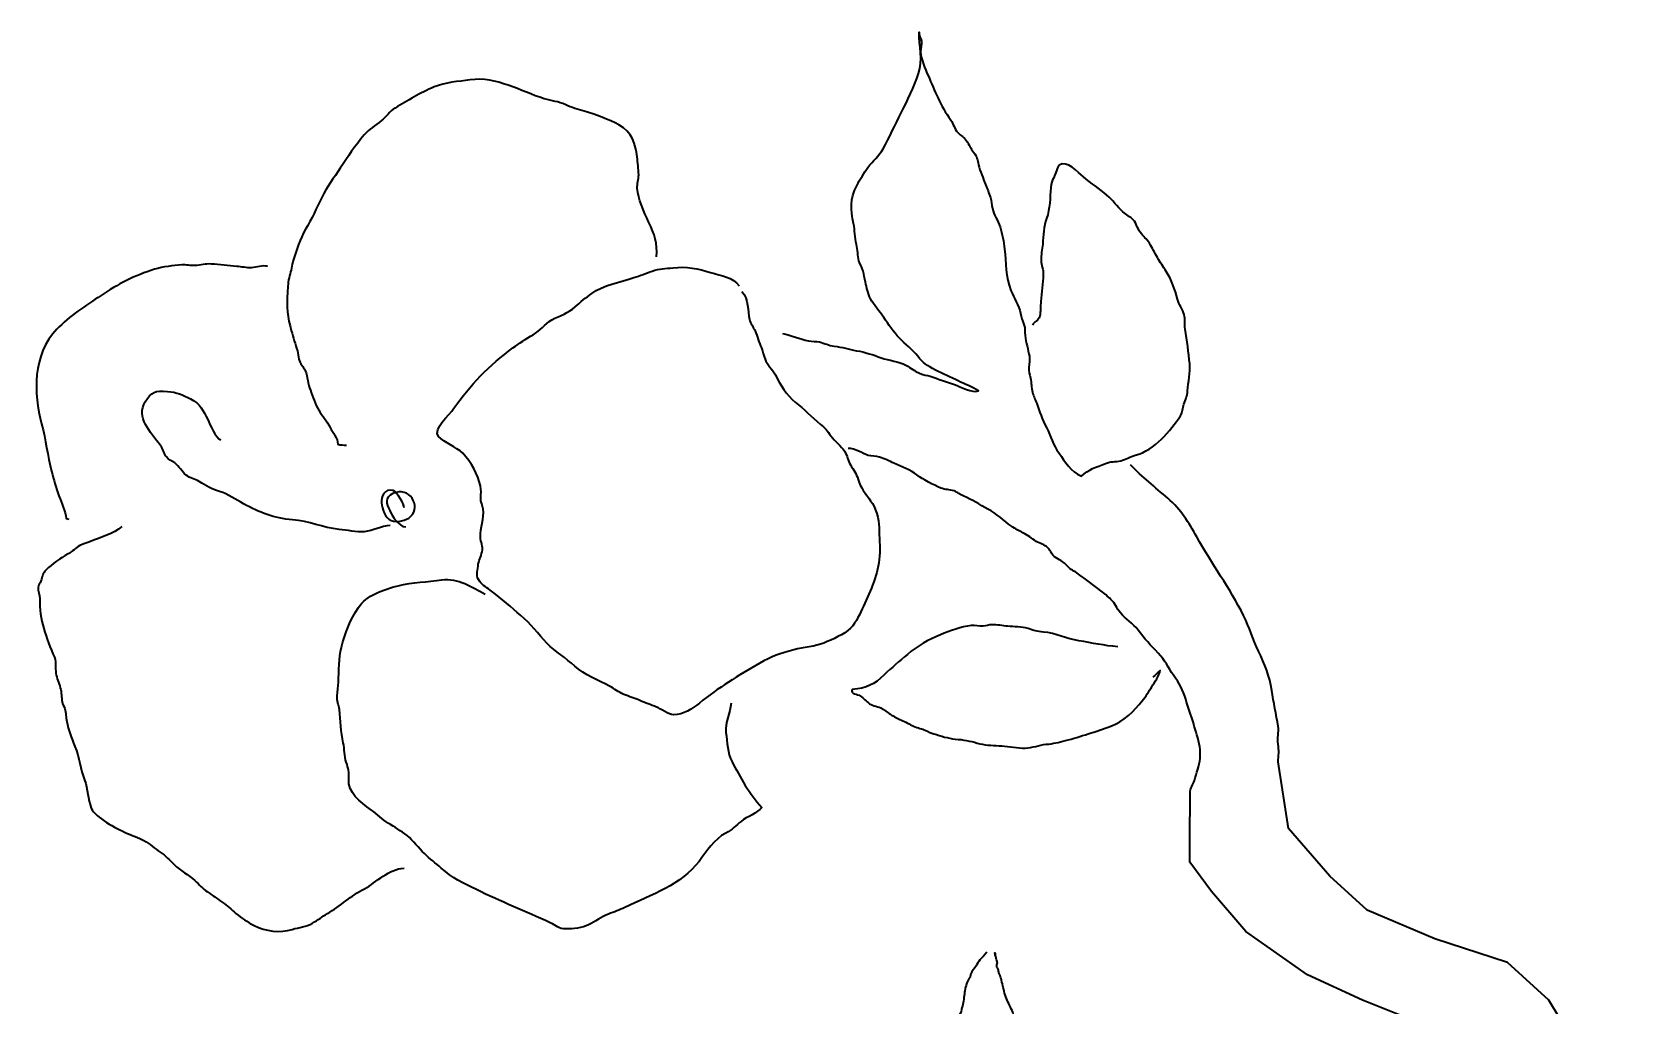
# Model space of a CAD drawing. Header units: millimetres. Extents: x 303.9 to 374.2, y -244.7 to -222.4.
# Drawn here: x 362.74 to 369.54, y -226.55 to -222.42 of the extents above; entities that cross this region are included whole.
import ezdxf

# ---------------------------------------------------------------- set-up
doc = ezdxf.new("R2010")
doc.units = ezdxf.units.MM
doc.header["$MEASUREMENT"] = 0
doc.layers.add('Bottom', color=7, linetype='Continuous', lineweight=0)

msp = doc.modelspace()

# ---------------------------------------------------------------- linework, layer by layer
at = {"layer": 'Bottom', "color": 18, "lineweight": 35, "true_color": 0x000000}
for points, knots in [([(365.9191, -223.6975), (365.9568, -223.7075), (365.9931, -223.7198), (366.0299, -223.7294), (366.0451, -223.7334), (366.0613, -223.7302), (366.0763, -223.7339), (366.0997, -223.7396), (366.1129, -223.7492), (366.1385, -223.7518), (366.1725, -223.7553), (366.1993, -223.7658), (366.2327, -223.771), (366.2697, -223.7768), (366.3028, -223.7889), (366.337, -223.8008), (366.3702, -223.8123), (366.4118, -223.8163), (366.4419, -223.8325), (366.4636, -223.8442), (366.4792, -223.858), (366.5026, -223.8679), (366.5167, -223.8739), (366.5312, -223.8748), (366.5447, -223.8794), (366.579, -223.891), (366.6142, -223.902), (366.6485, -223.9148), (366.6733, -223.9241), (366.7234, -223.9504), (366.7497, -223.9417), (366.726, -223.9245), (366.6907, -223.913), (366.6636, -223.8989), (366.632, -223.8823), (366.5985, -223.8698), (366.5671, -223.8528), (366.5332, -223.8343), (366.5142, -223.8232), (366.4921, -223.7938), (366.4713, -223.766), (366.4398, -223.7443), (366.4148, -223.7179), (366.3896, -223.6912), (366.369, -223.6599), (366.3486, -223.6305), (366.3306, -223.6043), (366.3067, -223.5781), (366.2922, -223.5509), (366.2805, -223.5291), (366.2768, -223.5032), (366.2706, -223.48), (366.2665, -223.4644), (366.2652, -223.449), (366.2615, -223.4335), (366.2579, -223.4183), (366.2465, -223.4053), (366.2427, -223.3903), (366.2369, -223.367), (366.2395, -223.3447), (366.2328, -223.3206), (366.2246, -223.2906), (366.2265, -223.2613), (366.2205, -223.2322), (366.2081, -223.1715), (366.2043, -223.1302), (366.2343, -223.0718), (366.2479, -223.0453), (366.2634, -223.0191), (366.2814, -222.9945), (366.3026, -222.9655), (366.3276, -222.9474), (366.3452, -222.9159), (366.3731, -222.8657), (366.3963, -222.8143), (366.4225, -222.7634), (366.4498, -222.7102), (366.4755, -222.6523), (366.4957, -222.5972), (366.5166, -222.5402), (366.4964, -222.4778), (366.4986, -222.4211), (366.4965, -222.4355), (366.5057, -222.4461), (366.5077, -222.46), (366.51, -222.4754), (366.5036, -222.4901), (366.5044, -222.5053), (366.506, -222.535), (366.5239, -222.5792), (366.5359, -222.6057), (366.5657, -222.672), (366.5873, -222.7325), (366.632, -222.7937), (366.6439, -222.81), (366.6477, -222.8312), (366.6617, -222.8465), (366.6748, -222.8608), (366.6891, -222.8655), (366.6991, -222.8813), (366.7098, -222.8981), (366.7159, -222.9137), (366.7288, -222.9301), (366.7447, -222.9503), (366.7442, -222.9604), (366.7499, -222.9836), (366.7567, -223.0109), (366.7693, -223.0401), (366.779, -223.0665), (366.7859, -223.0852), (366.7942, -223.1025), (366.8001, -223.1215), (366.8052, -223.138), (366.8054, -223.1517), (366.8088, -223.1681), (366.8141, -223.1941), (366.8322, -223.2206), (366.8408, -223.2462), (366.8509, -223.276), (366.8568, -223.3099), (366.8601, -223.3403), (366.8662, -223.3978), (366.8645, -223.4583), (366.8867, -223.5157), (366.8993, -223.5483), (366.9216, -223.5781), (366.9275, -223.6125), (366.9306, -223.6303), (366.9346, -223.6429), (366.9419, -223.66), (366.9498, -223.6785), (366.9445, -223.6881), (366.9467, -223.7064), (366.9505, -223.7363), (366.9599, -223.7657), (366.9653, -223.7947), (366.9681, -223.8095), (366.9634, -223.8252), (366.9623, -223.8402), (366.961, -223.8598), (366.9663, -223.8694), (366.9704, -223.8877), (366.9747, -223.9071), (366.9731, -223.9271), (366.9782, -223.9471), (366.9825, -223.9642), (366.99, -223.9779), (366.9961, -223.9946), (367.009, -224.0302), (367.0186, -224.0621), (367.0372, -224.0965), (367.058, -224.135), (367.0647, -224.1697), (367.0912, -224.2055), (367.1175, -224.2408), (367.1383, -224.2838), (367.1863, -224.3022), (367.2161, -224.2727), (367.2478, -224.2649), (367.2879, -224.2484), (367.3111, -224.2389), (367.3288, -224.2434), (367.3523, -224.2376), (367.374, -224.2323), (367.3916, -224.2195), (367.4138, -224.2138), (367.4975, -224.1923), (367.5629, -224.1106), (367.6049, -224.047), (367.6155, -224.031), (367.614, -224.0145), (367.6199, -223.9972), (367.6271, -223.9764), (367.6335, -223.9642), (367.6353, -223.9407), (367.6382, -223.9035), (367.6473, -223.8634), (367.6442, -223.8262), (367.6402, -223.7777), (367.6332, -223.7276), (367.6247, -223.6793), (367.6212, -223.6594), (367.6266, -223.6375), (367.6213, -223.6181), (367.6153, -223.5963), (367.599, -223.5753), (367.5926, -223.5522), (367.581, -223.5107), (367.569, -223.4729), (367.5449, -223.4353), (367.5318, -223.4148), (367.5193, -223.3975), (367.5078, -223.3767), (367.4965, -223.3561), (367.4847, -223.3358), (367.4734, -223.3158), (367.4632, -223.2978), (367.4469, -223.2861), (367.4347, -223.2695), (367.4229, -223.2532), (367.4193, -223.232), (367.4051, -223.2166), (367.3926, -223.2031), (367.3756, -223.1952), (367.3615, -223.1828), (367.3368, -223.161), (367.3188, -223.1331), (367.2938, -223.1117), (367.262, -223.0846), (367.2259, -223.0613), (367.1943, -223.0344), (367.1732, -223.0164), (367.1221, -222.9614), (367.092, -222.9847), (367.084, -222.991), (367.0758, -223.0245), (367.0696, -223.0354), (367.0601, -223.052), (367.0573, -223.0604), (367.0559, -223.0794), (367.0526, -223.1231), (367.0531, -223.1692), (367.0378, -223.2103), (367.0249, -223.245), (367.0248, -223.2823), (367.0216, -223.3194), (367.0196, -223.3413), (367.0136, -223.3662), (367.0148, -223.3883), (367.0159, -223.4086), (367.0246, -223.4268), (367.024, -223.4473), (367.0228, -223.4856), (367.017, -223.5243), (367.0136, -223.5625), (367.0119, -223.5821), (367.0139, -223.6058), (367.0088, -223.6245), (367.0032, -223.6452), (366.9868, -223.6464), (366.978, -223.6632)], [0, 0, 0, 0, 1, 1, 1, 2, 2, 2, 3, 3, 3, 4, 4, 4, 5, 5, 5, 6, 6, 6, 7, 7, 7, 8, 8, 8, 9, 9, 9, 10, 10, 10, 11, 11, 11, 12, 12, 12, 13, 13, 13, 14, 14, 14, 15, 15, 15, 16, 16, 16, 17, 17, 17, 18, 18, 18, 19, 19, 19, 20, 20, 20, 21, 21, 21, 22, 22, 22, 23, 23, 23, 24, 24, 24, 25, 25, 25, 26, 26, 26, 27, 27, 27, 28, 28, 28, 29, 29, 29, 30, 30, 30, 31, 31, 31, 32, 32, 32, 33, 33, 33, 34, 34, 34, 35, 35, 35, 36, 36, 36, 37, 37, 37, 38, 38, 38, 39, 39, 39, 40, 40, 40, 41, 41, 41, 42, 42, 42, 43, 43, 43, 44, 44, 44, 45, 45, 45, 46, 46, 46, 47, 47, 47, 48, 48, 48, 49, 49, 49, 50, 50, 50, 51, 51, 51, 52, 52, 52, 53, 53, 53, 54, 54, 54, 55, 55, 55, 56, 56, 56, 57, 57, 57, 58, 58, 58, 59, 59, 59, 60, 60, 60, 61, 61, 61, 62, 62, 62, 63, 63, 63, 64, 64, 64, 65, 65, 65, 66, 66, 66, 67, 67, 67, 68, 68, 68, 69, 69, 69, 70, 70, 70, 71, 71, 71, 72, 72, 72, 73, 73, 73, 74, 74, 74, 75, 75, 75, 76, 76, 76, 77, 77, 77, 78, 78, 78, 79, 79, 79, 80, 80, 80, 80]), ([(365.3862, -223.373), (365.3903, -223.3153), (365.3775, -223.279), (365.3523, -223.2254), (365.3315, -223.181), (365.3077, -223.1297), (365.3042, -223.0823), (365.3029, -223.0635), (365.3106, -223.0442), (365.3102, -223.0254), (365.3098, -223.0012), (365.3063, -222.9738), (365.3037, -222.9498), (365.2983, -222.8988), (365.2814, -222.8433), (365.2268, -222.8147), (365.1834, -222.792), (365.1266, -222.7689), (365.0797, -222.7563), (365.0538, -222.7493), (365.0247, -222.7405), (365.0012, -222.7291), (364.9696, -222.7138), (364.9432, -222.7141), (364.9099, -222.7037), (364.8099, -222.6725), (364.7084, -222.6082), (364.5965, -222.6235), (364.5445, -222.6306), (364.4931, -222.6333), (364.4439, -222.6535), (364.3831, -222.6786), (364.3328, -222.7116), (364.2783, -222.7429), (364.255, -222.7562), (364.2416, -222.7803), (364.2208, -222.7963), (364.1945, -222.8164), (364.1689, -222.8319), (364.1477, -222.8567), (364.1088, -222.9023), (364.0781, -222.9492), (364.046, -222.9982), (364.0191, -223.0391), (363.9895, -223.0767), (363.9676, -223.1218), (363.9456, -223.1673), (363.9251, -223.2135), (363.8994, -223.2566), (363.8757, -223.2964), (363.8617, -223.3451), (363.847, -223.3883), (363.84, -223.4088), (363.8383, -223.4325), (363.8315, -223.4538), (363.8242, -223.4768), (363.8244, -223.5011), (363.8223, -223.525), (363.8174, -223.5815), (363.8229, -223.6305), (363.8387, -223.6856), (363.8471, -223.715), (363.8551, -223.7424), (363.8645, -223.7714), (363.8683, -223.7829), (363.8677, -223.7953), (363.8706, -223.807), (363.8755, -223.8268), (363.8902, -223.8377), (363.8976, -223.8553), (363.9084, -223.8811), (363.909, -223.9122), (363.9193, -223.9386), (363.9297, -223.9651), (363.9399, -223.9977), (363.955, -224.023), (363.9705, -224.0489), (363.99, -224.0682), (364.0028, -224.0963), (364.0133, -224.1195), (364.037, -224.1416), (364.0356, -224.1669), (364.0485, -224.1709), (364.0592, -224.1708), (364.073, -224.1719)], [0, 0, 0, 0, 1, 1, 1, 2, 2, 2, 3, 3, 3, 4, 4, 4, 5, 5, 5, 6, 6, 6, 7, 7, 7, 8, 8, 8, 9, 9, 9, 10, 10, 10, 11, 11, 11, 12, 12, 12, 13, 13, 13, 14, 14, 14, 15, 15, 15, 16, 16, 16, 17, 17, 17, 18, 18, 18, 19, 19, 19, 20, 20, 20, 21, 21, 21, 22, 22, 22, 23, 23, 23, 24, 24, 24, 25, 25, 25, 26, 26, 26, 27, 27, 27, 28, 28, 28, 28]), ([(363.7385, -223.4135), (363.7153, -223.408), (363.6934, -223.419), (363.6704, -223.4197), (363.6506, -223.4203), (363.6276, -223.4153), (363.6078, -223.4136), (363.5719, -223.4105), (363.5355, -223.4057), (363.4995, -223.4038), (363.4742, -223.4025), (363.4554, -223.4088), (363.4311, -223.4103), (363.4125, -223.4114), (363.3944, -223.4059), (363.3752, -223.4073), (363.3362, -223.4104), (363.2965, -223.4149), (363.2592, -223.4261), (363.1762, -223.4512), (363.1014, -223.4904), (363.0327, -223.537), (362.9687, -223.5803), (362.8983, -223.6245), (362.8457, -223.6794), (362.7407, -223.7892), (362.7473, -223.9504), (362.7811, -224.0814), (362.7986, -224.1494), (362.8054, -224.2142), (362.8235, -224.2821), (362.8329, -224.3172), (362.8414, -224.3508), (362.8545, -224.3864), (362.866, -224.4179), (362.8819, -224.4492), (362.8854, -224.4823), (362.8889, -224.4832), (362.8925, -224.4842), (362.896, -224.4852)], [0, 0, 0, 0, 1, 1, 1, 2, 2, 2, 3, 3, 3, 4, 4, 4, 5, 5, 5, 6, 6, 6, 7, 7, 7, 8, 8, 8, 9, 9, 9, 10, 10, 10, 11, 11, 11, 12, 12, 12, 13, 13, 13, 13]), ([(365.7475, -223.5204), (365.7771, -223.5512), (365.7713, -223.6027), (365.7798, -223.639), (365.7835, -223.6549), (365.7962, -223.6717), (365.803, -223.687), (365.8135, -223.7109), (365.8194, -223.7356), (365.8301, -223.7594), (365.8373, -223.7754), (365.8389, -223.7912), (365.8453, -223.8068), (365.8544, -223.8288), (365.8774, -223.8517), (365.8891, -223.8733), (365.9104, -223.9125), (365.9351, -223.9603), (365.9737, -223.989), (366.0124, -224.0178), (366.043, -224.0524), (366.079, -224.0818), (366.1009, -224.0998), (366.1091, -224.1095), (366.1245, -224.1321), (366.1408, -224.1561), (366.168, -224.1732), (366.1832, -224.1977), (366.1943, -224.2156), (366.196, -224.2368), (366.2069, -224.2548), (366.2206, -224.2773), (366.2322, -224.2914), (366.2393, -224.3164), (366.249, -224.3505), (366.2718, -224.3768), (366.2928, -224.4064), (366.3132, -224.4353), (366.3287, -224.4862), (366.3284, -224.5197), (366.3281, -224.5619), (366.3345, -224.5988), (366.3307, -224.6416), (366.3242, -224.7166), (366.294, -224.7874), (366.262, -224.8527), (366.2465, -224.8844), (366.2345, -224.9211), (366.2071, -224.9471), (366.1793, -224.9734), (366.1314, -224.9944), (366.095, -225.0096), (366.0581, -225.0249), (366.0074, -225.0278), (365.9673, -225.0383), (365.9111, -225.053), (365.8719, -225.0668), (365.8231, -225.095), (365.7321, -225.1476), (365.646, -225.1999), (365.5677, -225.2639), (365.5388, -225.2875), (365.4993, -225.3137), (365.4571, -225.3132), (365.4367, -225.313), (365.4054, -225.2887), (365.3856, -225.2808), (365.3622, -225.2713), (365.3381, -225.263), (365.3147, -225.2529), (365.2925, -225.2434), (365.2694, -225.2367), (365.2471, -225.2273), (365.2243, -225.2178), (365.2083, -225.2035), (365.1871, -225.1922), (365.1383, -225.1662), (365.0802, -225.1449), (365.0401, -225.1076), (365.0024, -225.0726), (364.9575, -225.0476), (364.9217, -225.0101), (364.8849, -224.9717), (364.8517, -224.9264), (364.8116, -224.8935), (364.7697, -224.8591), (364.7318, -224.8215), (364.687, -224.7899), (364.6698, -224.7778), (364.6488, -224.7642), (364.6363, -224.7481), (364.6202, -224.7273), (364.6266, -224.7083), (364.6296, -224.6833), (364.6323, -224.6609), (364.6415, -224.6443), (364.6472, -224.6225), (364.6534, -224.5992), (364.6406, -224.5836), (364.6397, -224.5598), (364.6382, -224.5216), (364.6571, -224.4804), (364.6514, -224.4425), (364.6488, -224.4256), (364.6406, -224.4128), (364.6412, -224.3954), (364.6418, -224.3764), (364.6445, -224.3625), (364.6398, -224.3436), (364.6279, -224.2957), (364.602, -224.2428), (364.5646, -224.2055), (364.5372, -224.1782), (364.4869, -224.1622), (364.4626, -224.1341), (364.4358, -224.1029), (364.5083, -224.0436), (364.5278, -224.0151), (364.5921, -223.9211), (364.6803, -223.8291), (364.7775, -223.7593), (364.8058, -223.739), (364.8319, -223.7206), (364.8626, -223.7036), (364.894, -223.6861), (364.9115, -223.6586), (364.9426, -223.6406), (364.9771, -223.6208), (365.0122, -223.6122), (365.0405, -223.5857), (365.063, -223.5645), (365.0866, -223.547), (365.1118, -223.5282), (365.1589, -223.4928), (365.2324, -223.4811), (365.2903, -223.4615), (365.316, -223.4529), (365.3416, -223.4425), (365.3675, -223.4336), (365.4002, -223.4224), (365.4211, -223.4235), (365.4556, -223.4196), (365.5103, -223.4134), (365.5631, -223.4231), (365.6147, -223.4394), (365.66, -223.4536), (365.7097, -223.4592), (365.7362, -223.4963)], [0, 0, 0, 0, 1, 1, 1, 2, 2, 2, 3, 3, 3, 4, 4, 4, 5, 5, 5, 6, 6, 6, 7, 7, 7, 8, 8, 8, 9, 9, 9, 10, 10, 10, 11, 11, 11, 12, 12, 12, 13, 13, 13, 14, 14, 14, 15, 15, 15, 16, 16, 16, 17, 17, 17, 18, 18, 18, 19, 19, 19, 20, 20, 20, 21, 21, 21, 22, 22, 22, 23, 23, 23, 24, 24, 24, 25, 25, 25, 26, 26, 26, 27, 27, 27, 28, 28, 28, 29, 29, 29, 30, 30, 30, 31, 31, 31, 32, 32, 32, 33, 33, 33, 34, 34, 34, 35, 35, 35, 36, 36, 36, 37, 37, 37, 38, 38, 38, 39, 39, 39, 40, 40, 40, 41, 41, 41, 42, 42, 42, 43, 43, 43, 44, 44, 44, 45, 45, 45, 46, 46, 46, 47, 47, 47, 48, 48, 48, 49, 49, 49, 49]), ([(364.257, -224.5121), (364.2208, -224.5122), (364.1844, -224.5345), (364.1477, -224.5378), (364.1149, -224.5407), (364.0748, -224.5308), (364.0418, -224.5279), (363.9717, -224.5217), (363.9133, -224.4924), (363.8441, -224.4874), (363.7655, -224.4818), (363.7036, -224.4562), (363.6368, -224.42), (363.6039, -224.4022), (363.5716, -224.378), (363.5346, -224.3674), (363.4997, -224.3574), (363.4791, -224.343), (363.449, -224.3254), (363.4302, -224.3144), (363.4106, -224.3115), (363.3933, -224.2979), (363.3745, -224.2833), (363.3634, -224.261), (363.3447, -224.2462), (363.3331, -224.2371), (363.3186, -224.2323), (363.3094, -224.2212), (363.2979, -224.2074), (363.2964, -224.187), (363.285, -224.1722), (363.2425, -224.1165), (363.1787, -224.053), (363.2203, -223.9871), (363.2461, -223.9461), (363.2614, -223.9388), (363.3148, -223.9434), (363.3527, -223.9467), (363.3787, -223.9582), (363.4119, -223.9747), (363.4523, -223.9949), (363.4669, -224.0257), (363.4847, -224.0627), (363.4944, -224.0828), (363.517, -224.1423), (363.5404, -224.1483)], [0, 0, 0, 0, 1, 1, 1, 2, 2, 2, 3, 3, 3, 4, 4, 4, 5, 5, 5, 6, 6, 6, 7, 7, 7, 8, 8, 8, 9, 9, 9, 10, 10, 10, 11, 11, 11, 12, 12, 12, 13, 13, 13, 14, 14, 14, 15, 15, 15, 15]), ([(369.28, -227.7035), (369.28, -227.7035), (369.237, -227.343), (369.237, -227.343), (369.237, -227.343), (369.1146, -227.0229), (369.1146, -227.0229), (369.1146, -227.0229), (368.9907, -226.84), (368.9907, -226.84), (368.9907, -226.84), (368.8223, -226.742), (368.8223, -226.742), (368.8223, -226.742), (368.6304, -226.6244), (368.6304, -226.6244), (368.6304, -226.6244), (368.3758, -226.5228), (368.3758, -226.5228), (368.3758, -226.5228), (368.1438, -226.4154), (368.1438, -226.4154), (368.1438, -226.4154), (367.8815, -226.2312), (367.8815, -226.2312), (367.8815, -226.2312), (367.7371, -226.0626), (367.7371, -226.0626), (367.7371, -226.0626), (367.6449, -225.9385), (367.6449, -225.9385), (367.6449, -225.9385), (367.6449, -225.847), (367.6449, -225.847), (367.6449, -225.847), (367.6463, -225.6428), (367.6463, -225.6428), (367.6443, -225.6242), (367.6601, -225.6095), (367.6645, -225.5924), (367.6688, -225.5757), (367.6731, -225.5608), (367.6788, -225.544), (367.6878, -225.5174), (367.6924, -225.4772), (367.687, -225.4496), (367.6739, -225.3829), (367.6474, -225.3137), (367.6276, -225.2474), (367.617, -225.212), (367.5995, -225.1772), (367.5763, -225.1462), (367.5521, -225.114), (367.5402, -225.082), (367.511, -225.0523), (367.4798, -225.0206), (367.4518, -224.9897), (367.426, -224.9548), (367.4045, -224.9258), (367.3717, -224.9082), (367.3506, -224.8815), (367.3353, -224.862), (367.3286, -224.8426), (367.3108, -224.8249), (367.2976, -224.8118), (367.2825, -224.7993), (367.2672, -224.7879), (367.236, -224.7645), (367.2045, -224.7395), (367.1733, -224.7171), (367.1551, -224.7041), (367.1403, -224.6992), (367.1254, -224.6829), (367.1086, -224.6645), (367.1002, -224.662), (367.0781, -224.6488), (367.0562, -224.6357), (367.059, -224.622), (367.0434, -224.6056), (367.0309, -224.5926), (367.0095, -224.589), (366.9942, -224.5791), (366.9738, -224.566), (366.9607, -224.5527), (366.938, -224.5423), (366.9194, -224.5338), (366.9061, -224.5258), (366.8896, -224.5146), (366.8553, -224.4911), (366.8277, -224.4619), (366.7894, -224.4419), (366.7539, -224.4234), (366.7233, -224.4019), (366.6872, -224.3873), (366.6726, -224.3814), (366.6614, -224.3703), (366.6461, -224.3653), (366.6265, -224.359), (366.6087, -224.3606), (366.5899, -224.3528), (366.5573, -224.3393), (366.5159, -224.3175), (366.4891, -224.2971), (366.4614, -224.2761), (366.4249, -224.2627), (366.3917, -224.2478), (366.3727, -224.2393), (366.351, -224.2278), (366.3305, -224.2219), (366.3146, -224.2174), (366.2976, -224.2192), (366.2827, -224.2145), (366.2562, -224.2061), (366.2291, -224.1852), (366.1971, -224.1848)], [0, 0, 0, 0, 1, 1, 1, 2, 2, 2, 3, 3, 3, 4, 4, 4, 5, 5, 5, 6, 6, 6, 7, 7, 7, 8, 8, 8, 9, 9, 9, 10, 10, 10, 11, 11, 11, 12, 12, 12, 13, 13, 13, 14, 14, 14, 15, 15, 15, 16, 16, 16, 17, 17, 17, 18, 18, 18, 19, 19, 19, 20, 20, 20, 21, 21, 21, 22, 22, 22, 23, 23, 23, 24, 24, 24, 25, 25, 25, 26, 26, 26, 27, 27, 27, 28, 28, 28, 29, 29, 29, 30, 30, 30, 31, 31, 31, 32, 32, 32, 33, 33, 33, 34, 34, 34, 35, 35, 35, 36, 36, 36, 37, 37, 37, 38, 38, 38, 38]), ([(369.5387, -227.6748), (369.5387, -227.6748), (369.5074, -227.1863), (369.5074, -227.1863), (369.5074, -227.1863), (369.408, -226.9249), (369.408, -226.9249), (369.408, -226.9249), (369.1649, -226.5228), (369.1649, -226.5228), (369.1649, -226.5228), (368.9907, -226.3631), (368.9907, -226.3631), (368.9907, -226.3631), (368.682, -226.2628), (368.682, -226.2628), (368.682, -226.2628), (368.3954, -226.141), (368.3954, -226.141), (368.3954, -226.141), (368.2386, -225.9973), (368.2386, -225.9973), (368.2386, -225.9973), (368.0622, -225.7947), (368.0622, -225.7947), (368.0622, -225.7947), (368.0186, -225.5134), (368.0186, -225.5134), (368.021, -225.4868), (368.0235, -225.464), (368.0185, -225.4382), (368.0135, -225.4127), (368.0231, -225.3877), (368.0191, -225.3624), (368.0112, -225.3121), (367.9998, -225.2616), (367.9921, -225.2102), (367.9833, -225.152), (367.9617, -225.0974), (367.9358, -225.0439), (367.9118, -224.9943), (367.8975, -224.9429), (367.8728, -224.8934), (367.8151, -224.7778), (367.7368, -224.6733), (367.6742, -224.56), (367.6401, -224.4985), (367.6079, -224.4454), (367.5516, -224.396), (367.4978, -224.3489), (367.4434, -224.3062), (367.3939, -224.2551)], [0, 0, 0, 0, 1, 1, 1, 2, 2, 2, 3, 3, 3, 4, 4, 4, 5, 5, 5, 6, 6, 6, 7, 7, 7, 8, 8, 8, 9, 9, 9, 10, 10, 10, 11, 11, 11, 12, 12, 12, 13, 13, 13, 14, 14, 14, 15, 15, 15, 16, 16, 16, 17, 17, 17, 17]), ([(364.3171, -224.4363), (364.3182, -224.4231), (364.2857, -224.3689), (364.2707, -224.3638), (364.2334, -224.351), (364.2182, -224.3924), (364.221, -224.4157), (364.2239, -224.4395), (364.2357, -224.4808), (364.2612, -224.4901), (364.2892, -224.5002), (364.3254, -224.4915), (364.3441, -224.474), (364.3914, -224.4297), (364.338, -224.3426), (364.2687, -224.3767), (364.2316, -224.3949), (364.241, -224.4173), (364.2558, -224.4487), (364.266, -224.4706), (364.2919, -224.5158), (364.3233, -224.5179)], [0, 0, 0, 0, 1, 1, 1, 2, 2, 2, 3, 3, 3, 4, 4, 4, 5, 5, 5, 6, 6, 6, 7, 7, 7, 7]), ([(363.1204, -224.5164), (363.0841, -224.5479), (363.0319, -224.5606), (362.9874, -224.58), (362.9739, -224.5858), (362.9543, -224.5895), (362.9427, -224.596), (362.9245, -224.6062), (362.9123, -224.6219), (362.8934, -224.6322), (362.8602, -224.6502), (362.8259, -224.6734), (362.8004, -224.6993), (362.7847, -224.7151), (362.7844, -224.7275), (362.778, -224.7468), (362.7743, -224.758), (362.7667, -224.7614), (362.766, -224.774), (362.7651, -224.7878), (362.7737, -224.8067), (362.7732, -224.8222), (362.7701, -224.9081), (362.8012, -224.9885), (362.8349, -225.07), (362.8448, -225.0941), (362.8376, -225.1127), (362.8417, -225.1374), (362.8451, -225.1577), (362.8544, -225.179), (362.86, -225.1989), (362.8656, -225.2185), (362.8645, -225.2392), (362.8679, -225.2583), (362.8698, -225.2694), (362.8756, -225.2771), (362.879, -225.2875), (362.8853, -225.3066), (362.8836, -225.3228), (362.8873, -225.3413), (362.8946, -225.3787), (362.907, -225.4109), (362.9217, -225.4473), (362.9408, -225.4946), (362.9457, -225.5438), (362.9631, -225.5898), (362.9774, -225.6276), (362.9752, -225.6711), (362.9914, -225.7086), (363.0093, -225.7497), (363.0973, -225.7944), (363.1402, -225.8145), (363.1636, -225.8255), (363.1923, -225.8338), (363.2146, -225.8462), (363.2384, -225.8594), (363.2595, -225.8806), (363.283, -225.8956), (363.3066, -225.9106), (363.3232, -225.9293), (363.3423, -225.948), (363.3686, -225.9737), (363.403, -225.9923), (363.4305, -226.0162), (363.4506, -226.0335), (363.4606, -226.0497), (363.4842, -226.0643), (363.5057, -226.0775), (363.5242, -226.0934), (363.5455, -226.1069), (363.5686, -226.1216), (363.5835, -226.1382), (363.6042, -226.1552), (363.6293, -226.1759), (363.6512, -226.1903), (363.6809, -226.2059), (363.7279, -226.2305), (363.7919, -226.239), (363.8424, -226.223), (363.8735, -226.2131), (363.9003, -226.2124), (363.9288, -226.196), (363.9514, -226.1831), (363.9693, -226.1689), (363.9921, -226.1558), (364.0475, -226.1238), (364.0912, -226.0795), (364.1486, -226.0506), (364.2006, -226.0245), (364.2509, -225.9648), (364.3167, -225.9638)], [0, 0, 0, 0, 1, 1, 1, 2, 2, 2, 3, 3, 3, 4, 4, 4, 5, 5, 5, 6, 6, 6, 7, 7, 7, 8, 8, 8, 9, 9, 9, 10, 10, 10, 11, 11, 11, 12, 12, 12, 13, 13, 13, 14, 14, 14, 15, 15, 15, 16, 16, 16, 17, 17, 17, 18, 18, 18, 19, 19, 19, 20, 20, 20, 21, 21, 21, 22, 22, 22, 23, 23, 23, 24, 24, 24, 25, 25, 25, 26, 26, 26, 27, 27, 27, 28, 28, 28, 29, 29, 29, 30, 30, 30, 30]), ([(365.7014, -225.2637), (365.698, -225.3076), (365.6739, -225.3444), (365.68, -225.3892), (365.6854, -225.4296), (365.6859, -225.4748), (365.7057, -225.5129), (365.7397, -225.5782), (365.779, -225.6506), (365.832, -225.7057), (365.8134, -225.7299), (365.7688, -225.7449), (365.7439, -225.7651), (365.7221, -225.7826), (365.7054, -225.8008), (365.6794, -225.8147), (365.6299, -225.8412), (365.5983, -225.8917), (365.566, -225.9346), (365.4909, -226.034), (365.3646, -226.0755), (365.2511, -226.1297), (365.228, -226.1407), (365.2068, -226.1491), (365.1825, -226.1578), (365.1504, -226.1694), (365.1278, -226.1905), (365.0979, -226.2036), (365.0706, -226.2157), (365.0329, -226.2214), (365.0026, -226.2209), (364.9709, -226.2205), (364.9617, -226.2069), (364.9353, -226.1945), (364.8311, -226.1457), (364.7249, -226.1051), (364.6233, -226.0543), (364.5665, -226.0259), (364.5194, -226.0048), (364.4741, -225.9631), (364.4504, -225.9413), (364.4246, -225.9251), (364.4023, -225.9018), (364.3787, -225.8771), (364.3559, -225.8471), (364.3288, -225.8254), (364.3043, -225.8058), (364.2759, -225.7898), (364.2493, -225.7727), (364.2246, -225.7568), (364.2022, -225.7346), (364.1779, -225.7173), (364.1279, -225.6818), (364.0778, -225.644), (364.0823, -225.5842), (364.0843, -225.5569), (364.0807, -225.5402), (364.0717, -225.5145), (364.0624, -225.4876), (364.0645, -225.4594), (364.0588, -225.4326), (364.0489, -225.3864), (364.0467, -225.3378), (364.0422, -225.2917), (364.04, -225.2688), (364.0309, -225.2571), (364.0333, -225.233), (364.0353, -225.2139), (364.0371, -225.1947), (364.0383, -225.1756), (364.0412, -225.1276), (364.0386, -225.0747), (364.0507, -225.0268), (364.0657, -224.9673), (364.0877, -224.9116), (364.123, -224.859), (364.158, -224.8069), (364.2274, -224.7833), (364.291, -224.7667), (364.353, -224.7506), (364.4148, -224.7513), (364.4767, -224.7422), (364.5418, -224.7327), (364.6084, -224.7739), (364.6592, -224.802)], [0, 0, 0, 0, 1, 1, 1, 2, 2, 2, 3, 3, 3, 4, 4, 4, 5, 5, 5, 6, 6, 6, 7, 7, 7, 8, 8, 8, 9, 9, 9, 10, 10, 10, 11, 11, 11, 12, 12, 12, 13, 13, 13, 14, 14, 14, 15, 15, 15, 16, 16, 16, 17, 17, 17, 18, 18, 18, 19, 19, 19, 20, 20, 20, 21, 21, 21, 22, 22, 22, 23, 23, 23, 24, 24, 24, 25, 25, 25, 26, 26, 26, 27, 27, 27, 28, 28, 28, 28]), ([(367.3396, -225.0257), (367.283, -225.0207), (367.2309, -225.0092), (367.1753, -225.0001), (367.1236, -224.9916), (367.0761, -224.967), (367.0243, -224.9633), (366.9978, -224.9614), (366.9832, -224.9564), (366.9594, -224.9486), (366.9326, -224.9398), (366.9011, -224.9409), (366.8728, -224.9384), (366.8517, -224.9365), (366.8276, -224.9317), (366.8066, -224.9322), (366.7932, -224.9324), (366.7825, -224.9369), (366.7695, -224.9383), (366.7521, -224.9403), (366.7346, -224.9339), (366.7183, -224.9358), (366.6791, -224.9404), (366.6264, -224.9586), (366.5889, -224.9742), (366.5359, -224.9962), (366.4909, -225.0212), (366.4489, -225.0579), (366.4156, -225.0869), (366.3814, -225.1136), (366.3498, -225.1445), (366.3081, -225.1852), (366.2761, -225.201), (366.2151, -225.2067), (366.2062, -225.2261), (366.2376, -225.226), (366.2489, -225.2334), (366.2642, -225.2434), (366.2733, -225.2573), (366.2885, -225.2667), (366.3043, -225.2766), (366.3254, -225.2782), (366.3416, -225.2878), (366.3555, -225.296), (366.3674, -225.3064), (366.3816, -225.3147), (366.398, -225.3243), (366.4123, -225.3321), (366.4295, -225.3392), (366.4467, -225.3463), (366.4641, -225.3579), (366.4811, -225.3647), (366.5016, -225.3728), (366.5138, -225.3724), (366.5337, -225.383), (366.5485, -225.391), (366.5548, -225.3924), (366.5711, -225.3976), (366.6033, -225.4078), (366.6292, -225.415), (366.6629, -225.4176), (366.699, -225.4204), (366.7223, -225.4278), (366.7555, -225.4363), (366.7838, -225.4435), (366.8185, -225.4428), (366.8478, -225.4454), (366.8796, -225.4482), (366.9157, -225.4553), (366.9477, -225.4546), (366.9779, -225.4539), (367.0062, -225.4416), (367.0367, -225.4385), (367.0649, -225.4357), (367.0899, -225.4306), (367.1176, -225.4231), (367.1829, -225.4053), (367.2472, -225.3847), (367.3101, -225.3618), (367.3633, -225.3425), (367.4117, -225.2959), (367.4435, -225.2547), (367.4581, -225.2357), (367.4723, -225.215), (367.4837, -225.1945), (367.4941, -225.1758), (367.5173, -225.1475), (367.5188, -225.1265), (367.507, -225.1344), (367.4987, -225.1451), (367.4887, -225.1545)], [0, 0, 0, 0, 1, 1, 1, 2, 2, 2, 3, 3, 3, 4, 4, 4, 5, 5, 5, 6, 6, 6, 7, 7, 7, 8, 8, 8, 9, 9, 9, 10, 10, 10, 11, 11, 11, 12, 12, 12, 13, 13, 13, 14, 14, 14, 15, 15, 15, 16, 16, 16, 17, 17, 17, 18, 18, 18, 19, 19, 19, 20, 20, 20, 21, 21, 21, 22, 22, 22, 23, 23, 23, 24, 24, 24, 25, 25, 25, 26, 26, 26, 27, 27, 27, 28, 28, 28, 29, 29, 29, 30, 30, 30, 30]), ([(366.7844, -226.3199), (366.7771, -226.3318), (366.7639, -226.3408), (366.7553, -226.3522), (366.7492, -226.3603), (366.7442, -226.3687), (366.7391, -226.3773), (366.7322, -226.3886), (366.7219, -226.399), (366.7171, -226.4108), (366.7152, -226.4156), (366.7162, -226.4196), (366.7137, -226.4248), (366.7103, -226.4318), (366.7045, -226.4381), (366.7016, -226.4457), (366.6945, -226.4648), (366.6906, -226.4852), (366.689, -226.5045), (366.6873, -226.5239), (366.6825, -226.5436), (366.6779, -226.5627), (366.6729, -226.5834), (366.6597, -226.6021), (366.6553, -226.6227), (366.6534, -226.6315), (366.6503, -226.6401), (366.6474, -226.6488), (366.6434, -226.6608), (366.6446, -226.671), (366.6417, -226.6829), (366.6374, -226.7004), (366.6365, -226.7185), (366.6348, -226.7363), (366.6338, -226.7469), (366.6317, -226.7589), (366.6286, -226.7693), (366.6267, -226.7756), (366.6218, -226.7821), (366.6213, -226.7884), (366.6209, -226.7937), (366.6231, -226.7978), (366.6226, -226.803), (366.6211, -226.8203), (366.6167, -226.8395), (366.6196, -226.8567), (366.623, -226.8764), (366.6293, -226.8959), (366.634, -226.9153), (366.6384, -226.9336), (366.6427, -226.9519), (366.6472, -226.9702), (366.6498, -226.9809), (366.6499, -226.9888), (366.65, -226.9999), (366.65, -227.0112), (366.6545, -227.0219), (366.6568, -227.0329), (366.6589, -227.0427), (366.656, -227.0508), (366.6576, -227.0605), (366.659, -227.069), (366.662, -227.0774), (366.6638, -227.0859), (366.6658, -227.0955), (366.6637, -227.104), (366.6646, -227.1136), (366.6655, -227.1237), (366.6698, -227.1343), (366.6723, -227.1442), (366.6767, -227.1622), (366.6752, -227.1798), (366.6796, -227.1982), (366.6842, -227.2173), (366.689, -227.2363), (366.6934, -227.2554), (366.6959, -227.2659), (366.7004, -227.2727), (366.7051, -227.2823), (366.7096, -227.2913), (366.7084, -227.3022), (366.7131, -227.3112), (366.7237, -227.332), (366.7424, -227.3507), (366.7499, -227.3722), (366.7533, -227.3819), (366.7608, -227.3877), (366.7659, -227.3962), (366.7708, -227.4043), (366.7734, -227.4128), (366.7787, -227.421), (366.7842, -227.4295), (366.7904, -227.4376), (366.796, -227.4459), (366.8028, -227.4561), (366.8055, -227.469), (366.8136, -227.4782), (366.8266, -227.4931), (366.8314, -227.5114), (366.8452, -227.5265), (366.8599, -227.5426), (366.873, -227.5596), (366.888, -227.5756), (366.8946, -227.5828), (366.901, -227.5878), (366.9068, -227.5952), (366.9138, -227.6042), (366.9223, -227.6107), (366.9299, -227.619), (366.9381, -227.628), (366.9468, -227.6348), (366.9557, -227.6434), (366.9644, -227.6519), (366.9692, -227.6627), (366.9765, -227.6721), (366.9899, -227.6894), (366.9999, -227.7081), (367.0114, -227.7262), (367.0172, -227.7355), (367.0273, -227.743), (367.034, -227.7518), (367.0405, -227.7603), (367.0454, -227.7688), (367.0533, -227.7766), (367.0632, -227.7864), (367.0703, -227.7966), (367.081, -227.8057), (367.0891, -227.8126), (367.097, -227.82), (367.1034, -227.8282), (367.1055, -227.831), (367.1072, -227.8343), (367.1093, -227.8371), (367.1137, -227.8428), (367.1206, -227.8461), (367.1248, -227.8512), (367.1313, -227.8591), (367.1333, -227.8718), (367.1383, -227.8805), (367.1595, -227.917), (367.1847, -227.9517), (367.2129, -227.9839), (367.2279, -228.001), (367.2466, -228.0142), (367.2649, -228.0286), (367.2857, -228.0449), (367.3045, -228.0629), (367.3236, -228.0797), (367.3466, -228.0999), (367.3761, -228.1139), (367.4026, -228.1309), (367.4145, -228.1385), (367.4299, -228.1446), (367.4406, -228.1533), (367.4468, -228.1581), (367.4495, -228.1641), (367.4568, -228.1685), (367.4627, -228.1722), (367.4706, -228.1738), (367.4764, -228.1777), (367.4898, -228.1866), (367.4971, -228.191), (367.5134, -228.1969), (367.5274, -228.202), (367.5391, -228.2109), (367.5531, -228.2157), (367.5668, -228.2205), (367.5821, -228.225), (367.5962, -228.2289), (367.6099, -228.2327), (367.6247, -228.2349), (367.6381, -228.2385), (367.6441, -228.2401), (367.6481, -228.2434), (367.6535, -228.2457), (367.6619, -228.2492), (367.6712, -228.2493), (367.6806, -228.2508), (367.6951, -228.2531), (367.7089, -228.2589), (367.7233, -228.2594), (367.7392, -228.26), (367.7488, -228.2664), (367.7639, -228.2686), (367.7776, -228.2705), (367.791, -228.2744), (367.8055, -228.2763), (367.82, -228.2782), (367.8328, -228.2821), (367.8462, -228.2867), (367.8585, -228.2909), (367.8709, -228.2917), (367.8834, -228.2951), (367.8952, -228.2982), (367.9075, -228.304), (367.9179, -228.3093), (367.929, -228.3149), (367.9499, -228.3171), (367.9577, -228.3237), (367.9558, -228.3232), (367.954, -228.3227), (367.9522, -228.3222)], [0, 0, 0, 0, 1, 1, 1, 2, 2, 2, 3, 3, 3, 4, 4, 4, 5, 5, 5, 6, 6, 6, 7, 7, 7, 8, 8, 8, 9, 9, 9, 10, 10, 10, 11, 11, 11, 12, 12, 12, 13, 13, 13, 14, 14, 14, 15, 15, 15, 16, 16, 16, 17, 17, 17, 18, 18, 18, 19, 19, 19, 20, 20, 20, 21, 21, 21, 22, 22, 22, 23, 23, 23, 24, 24, 24, 25, 25, 25, 26, 26, 26, 27, 27, 27, 28, 28, 28, 29, 29, 29, 30, 30, 30, 31, 31, 31, 32, 32, 32, 33, 33, 33, 34, 34, 34, 35, 35, 35, 36, 36, 36, 37, 37, 37, 38, 38, 38, 39, 39, 39, 40, 40, 40, 41, 41, 41, 42, 42, 42, 43, 43, 43, 44, 44, 44, 45, 45, 45, 46, 46, 46, 47, 47, 47, 48, 48, 48, 49, 49, 49, 50, 50, 50, 51, 51, 51, 52, 52, 52, 53, 53, 53, 54, 54, 54, 55, 55, 55, 56, 56, 56, 57, 57, 57, 58, 58, 58, 59, 59, 59, 60, 60, 60, 61, 61, 61, 62, 62, 62, 63, 63, 63, 64, 64, 64, 65, 65, 65, 66, 66, 66, 67, 67, 67, 67]), ([(368.0531, -228.2245), (368.0494, -228.2095), (368.0415, -228.1918), (368.0411, -228.1762), (368.0409, -228.1676), (368.0438, -228.1618), (368.0414, -228.1529), (368.0387, -228.1426), (368.0402, -228.1334), (368.0394, -228.1231), (368.0367, -228.0875), (368.0352, -228.0517), (368.0422, -228.0155), (368.0454, -227.9984), (368.0499, -227.9812), (368.051, -227.9641), (368.0523, -227.9435), (368.049, -227.9266), (368.0442, -227.9066), (368.0423, -227.8985), (368.0406, -227.8903), (368.0384, -227.8823), (368.0361, -227.8739), (368.0285, -227.8671), (368.0267, -227.8593), (368.0255, -227.8542), (368.0268, -227.8501), (368.0252, -227.8448), (368.0239, -227.8406), (368.0218, -227.837), (368.0206, -227.8327), (368.0177, -227.8226), (368.0166, -227.812), (368.0134, -227.802), (368.0086, -227.787), (367.9974, -227.7721), (367.9889, -227.7587), (367.9784, -227.742), (367.9647, -227.7246), (367.9503, -227.7102), (367.9344, -227.6944), (367.9214, -227.6768), (367.9057, -227.661), (367.8999, -227.6551), (367.8936, -227.6492), (367.8874, -227.6435), (367.884, -227.6404), (367.8798, -227.6377), (367.8766, -227.6347), (367.8704, -227.6288), (367.8704, -227.6246), (367.8659, -227.6181), (367.8549, -227.6026), (367.8354, -227.5915), (367.8233, -227.5774), (367.8102, -227.5622), (367.7962, -227.5467), (367.7838, -227.5307), (367.7777, -227.5228), (367.7711, -227.5154), (367.7665, -227.5066), (367.7623, -227.4985), (367.7552, -227.492), (367.7509, -227.4837), (367.7465, -227.4753), (367.7443, -227.4702), (367.7375, -227.4627), (367.7305, -227.4549), (367.7311, -227.4458), (367.726, -227.4373), (367.7216, -227.43), (367.7185, -227.4251), (367.7166, -227.4166), (367.7142, -227.4054), (367.7095, -227.401), (367.7046, -227.3915), (367.7005, -227.3835), (367.7025, -227.3729), (367.6988, -227.3648), (367.694, -227.3545), (367.6884, -227.3469), (367.6857, -227.3354), (367.6837, -227.3266), (367.682, -227.3176), (367.6795, -227.309), (367.6768, -227.2998), (367.6709, -227.2929), (367.6676, -227.2842), (367.6643, -227.2755), (367.6647, -227.2662), (367.6601, -227.2579), (367.655, -227.2487), (367.6516, -227.2411), (367.649, -227.2304), (367.6403, -227.1933), (367.6263, -227.155), (367.6261, -227.1171), (367.626, -227.1007), (367.6191, -227.0836), (367.6154, -227.0676), (367.6093, -227.0411), (367.5889, -227.025), (367.568, -227.0065), (367.5501, -226.9907), (367.524, -226.9835), (367.5039, -226.9692), (367.4945, -226.9625), (367.4857, -226.9613), (367.4755, -226.9566), (367.4611, -226.9499), (367.4509, -226.9395), (367.4349, -226.9342), (367.4114, -226.9264), (367.3862, -226.9226), (367.3632, -226.9138), (367.3519, -226.9096), (367.3398, -226.9059), (367.3289, -226.901), (367.3235, -226.8985), (367.3186, -226.8953), (367.3132, -226.8929), (367.3037, -226.8887), (367.3008, -226.8899), (367.2905, -226.888), (367.2784, -226.8857), (367.2647, -226.8786), (367.2533, -226.8745), (367.2424, -226.8705), (367.2321, -226.8671), (367.2211, -226.8635), (367.2117, -226.8605), (367.2024, -226.857), (367.1928, -226.8539), (367.1793, -226.8495), (367.1668, -226.8421), (367.1531, -226.8385), (367.1449, -226.8363), (367.137, -226.8371), (367.1288, -226.8339), (367.1245, -226.8323), (367.1202, -226.8294), (367.1162, -226.8274), (367.1056, -226.8221), (367.0948, -226.817), (367.0841, -226.8117), (367.0622, -226.801), (367.042, -226.7886), (367.0197, -226.779), (366.9944, -226.7681), (366.975, -226.7483), (366.9582, -226.7294), (366.9439, -226.7133), (366.9333, -226.6964), (366.927, -226.6768), (366.9199, -226.6549), (366.9113, -226.6347), (366.9058, -226.6119), (366.9007, -226.5907), (366.8946, -226.5711), (366.8851, -226.5517), (366.8758, -226.5325), (366.865, -226.5137), (366.8601, -226.4927), (366.8552, -226.472), (366.85, -226.4515), (366.8451, -226.4308), (366.8431, -226.4221), (366.8401, -226.4151), (366.8364, -226.4072), (366.8342, -226.4022), (366.8349, -226.3966), (366.8331, -226.3919), (366.8314, -226.3875), (366.8272, -226.3845), (366.8267, -226.3797), (366.8261, -226.3747), (366.8297, -226.3702), (366.8295, -226.3651), (366.8294, -226.3609), (366.8271, -226.3561), (366.8261, -226.3521), (366.8237, -226.3423), (366.8214, -226.3324), (366.819, -226.3226), (366.8196, -226.325), (366.8202, -226.3275), (366.8208, -226.33)], [0, 0, 0, 0, 1, 1, 1, 2, 2, 2, 3, 3, 3, 4, 4, 4, 5, 5, 5, 6, 6, 6, 7, 7, 7, 8, 8, 8, 9, 9, 9, 10, 10, 10, 11, 11, 11, 12, 12, 12, 13, 13, 13, 14, 14, 14, 15, 15, 15, 16, 16, 16, 17, 17, 17, 18, 18, 18, 19, 19, 19, 20, 20, 20, 21, 21, 21, 22, 22, 22, 23, 23, 23, 24, 24, 24, 25, 25, 25, 26, 26, 26, 27, 27, 27, 28, 28, 28, 29, 29, 29, 30, 30, 30, 31, 31, 31, 32, 32, 32, 33, 33, 33, 34, 34, 34, 35, 35, 35, 36, 36, 36, 37, 37, 37, 38, 38, 38, 39, 39, 39, 40, 40, 40, 41, 41, 41, 42, 42, 42, 43, 43, 43, 44, 44, 44, 45, 45, 45, 46, 46, 46, 47, 47, 47, 48, 48, 48, 49, 49, 49, 50, 50, 50, 51, 51, 51, 52, 52, 52, 53, 53, 53, 54, 54, 54, 55, 55, 55, 56, 56, 56, 57, 57, 57, 58, 58, 58, 59, 59, 59, 60, 60, 60, 61, 61, 61, 62, 62, 62, 62])]:
    msp.add_open_spline(points, degree=3, knots=knots, dxfattribs=at)

doc.saveas('drawing.dxf')
